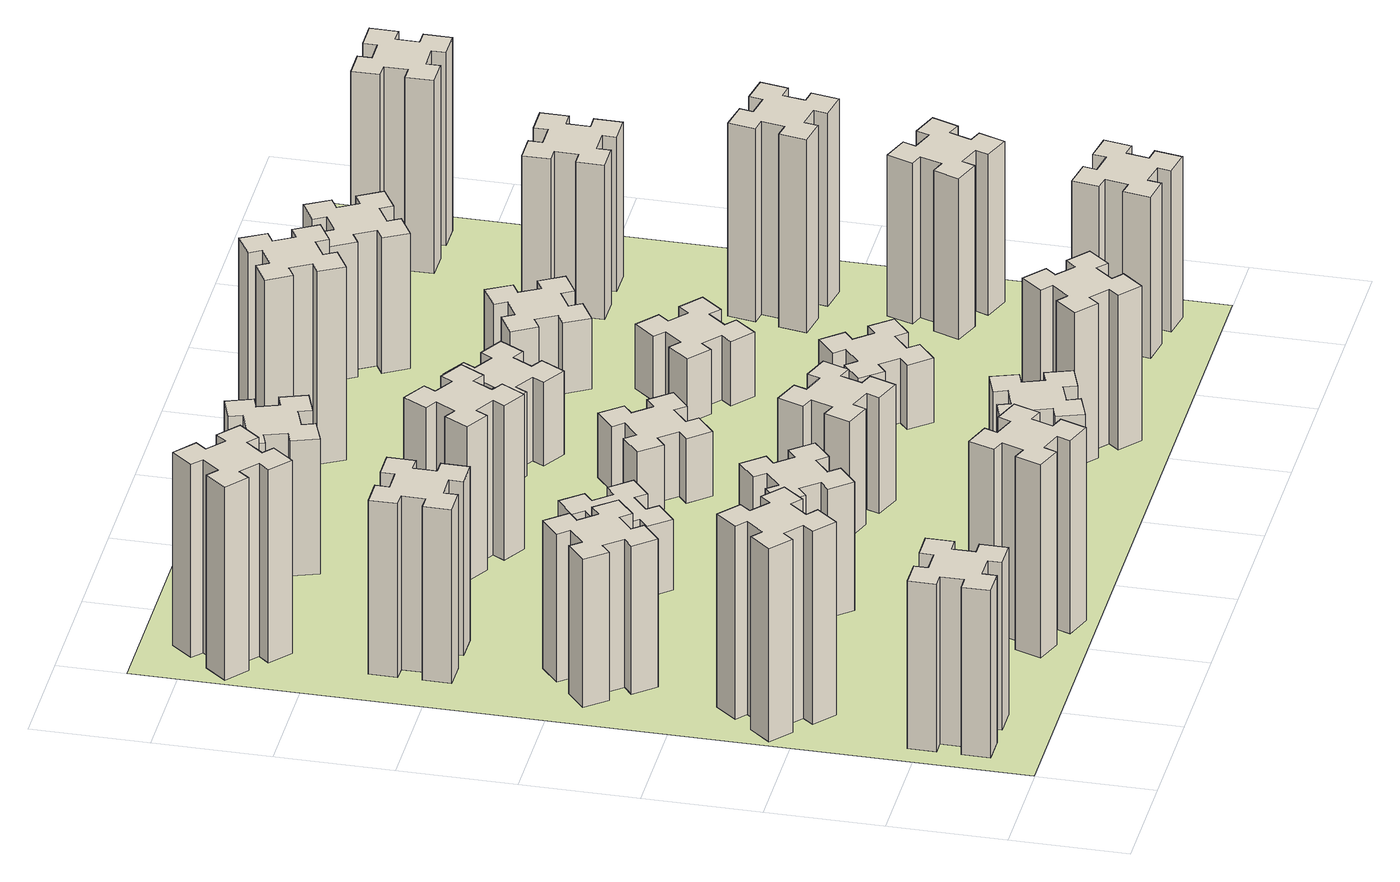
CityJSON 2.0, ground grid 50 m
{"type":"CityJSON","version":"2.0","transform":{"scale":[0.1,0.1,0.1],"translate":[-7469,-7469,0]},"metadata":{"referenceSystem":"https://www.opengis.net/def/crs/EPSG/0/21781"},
"CityObjects":{
"building1":{"type":"Building","attributes":{"class":"1000","function":"1000","usage":"1000","yearOfConstruction":2016,"roofType":"1000","measuredHeight":78,"storeysAboveGround":30,"storeysBelowGround":0},"geometry":[{"type":"Solid","lod":"1","boundaries":[[[[0,1,2,3,4,5,6,7,8,9,10,11,12,13,14,15,16,17,18,19]],[[17,16,20,21]],[[16,15,22,20]],[[15,14,23,22]],[[14,13,24,23]],[[13,12,25,24]],[[12,11,26,25]],[[11,10,27,26]],[[10,9,28,27]],[[9,8,29,28]],[[8,7,30,29]],[[7,6,31,30]],[[6,5,32,31]],[[5,4,33,32]],[[4,3,34,33]],[[3,2,35,34]],[[2,1,36,35]],[[1,0,37,36]],[[0,19,38,37]],[[19,18,39,38]],[[18,17,21,39]],[[24,25,26,27,28,29,30,31,32,33,34,35,36,37,38,39,21,20,22,23]]]]}]},
"building2":{"type":"Building","attributes":{"class":"1000","function":"1000","usage":"1000","yearOfConstruction":2016,"roofType":"1000","measuredHeight":90,"storeysAboveGround":30,"storeysBelowGround":0},"geometry":[{"type":"Solid","lod":"1","boundaries":[[[[40,41,42,43,44,45,46,47,48,49,50,51,52,53,54,55,56,57,58,59]],[[57,56,60,61]],[[56,55,62,60]],[[55,54,63,62]],[[54,53,64,63]],[[53,52,65,64]],[[52,51,66,65]],[[51,50,67,66]],[[50,49,68,67]],[[49,48,69,68]],[[48,47,70,69]],[[47,46,71,70]],[[46,45,72,71]],[[45,44,73,72]],[[44,43,74,73]],[[43,42,75,74]],[[42,41,76,75]],[[41,40,77,76]],[[40,59,78,77]],[[59,58,79,78]],[[58,57,61,79]],[[64,65,66,67,68,69,70,71,72,73,74,75,76,77,78,79,61,60,62,63]]]]}]},
"building3":{"type":"Building","attributes":{"class":"1000","function":"1000","usage":"1000","yearOfConstruction":2016,"roofType":"1000","measuredHeight":69,"storeysAboveGround":30,"storeysBelowGround":0},"geometry":[{"type":"Solid","lod":"1","boundaries":[[[[80,81,82,83,84,85,86,87,88,89,90,91,92,93,94,95,96,97,98,99]],[[97,96,100,101]],[[96,95,102,100]],[[95,94,103,102]],[[94,93,104,103]],[[93,92,105,104]],[[92,91,106,105]],[[91,90,107,106]],[[90,89,108,107]],[[89,88,109,108]],[[88,87,110,109]],[[87,86,111,110]],[[86,85,112,111]],[[85,84,113,112]],[[84,83,114,113]],[[83,82,115,114]],[[82,81,116,115]],[[81,80,117,116]],[[80,99,118,117]],[[99,98,119,118]],[[98,97,101,119]],[[104,105,106,107,108,109,110,111,112,113,114,115,116,117,118,119,101,100,102,103]]]]}]},
"building4":{"type":"Building","attributes":{"class":"1000","function":"1000","usage":"1000","yearOfConstruction":2016,"roofType":"1000","measuredHeight":81,"storeysAboveGround":30,"storeysBelowGround":0},"geometry":[{"type":"Solid","lod":"1","boundaries":[[[[120,121,122,123,124,125,126,127,128,129,130,131,132,133,134,135,136,137,138,139]],[[137,136,140,141]],[[136,135,142,140]],[[135,134,143,142]],[[134,133,144,143]],[[133,132,145,144]],[[132,131,146,145]],[[131,130,147,146]],[[130,129,148,147]],[[129,128,149,148]],[[128,127,150,149]],[[127,126,151,150]],[[126,125,152,151]],[[125,124,153,152]],[[124,123,154,153]],[[123,122,155,154]],[[122,121,156,155]],[[121,120,157,156]],[[120,139,158,157]],[[139,138,159,158]],[[138,137,141,159]],[[144,145,146,147,148,149,150,151,152,153,154,155,156,157,158,159,141,140,142,143]]]]}]},
"building5":{"type":"Building","attributes":{"class":"1000","function":"1000","usage":"1000","yearOfConstruction":2016,"roofType":"1000","measuredHeight":90,"storeysAboveGround":30,"storeysBelowGround":0},"geometry":[{"type":"Solid","lod":"1","boundaries":[[[[160,161,162,163,164,165,166,167,168,169,170,171,172,173,174,175,176,177,178,179]],[[177,176,180,181]],[[176,175,182,180]],[[175,174,183,182]],[[174,173,184,183]],[[173,172,185,184]],[[172,171,186,185]],[[171,170,187,186]],[[170,169,188,187]],[[169,168,189,188]],[[168,167,190,189]],[[167,166,191,190]],[[166,165,192,191]],[[165,164,193,192]],[[164,163,194,193]],[[163,162,195,194]],[[162,161,196,195]],[[161,160,197,196]],[[160,179,198,197]],[[179,178,199,198]],[[178,177,181,199]],[[184,185,186,187,188,189,190,191,192,193,194,195,196,197,198,199,181,180,182,183]]]]}]},
"building6":{"type":"Building","attributes":{"class":"1000","function":"1000","usage":"1000","yearOfConstruction":2016,"roofType":"1000","measuredHeight":90,"storeysAboveGround":30,"storeysBelowGround":0},"geometry":[{"type":"Solid","lod":"1","boundaries":[[[[200,201,202,203,204,205,206,207,208,209,210,211,212,213,214,215,216,217,218,219]],[[217,216,220,221]],[[216,215,222,220]],[[215,214,223,222]],[[214,213,224,223]],[[213,212,225,224]],[[212,211,226,225]],[[211,210,227,226]],[[210,209,228,227]],[[209,208,229,228]],[[208,207,230,229]],[[207,206,231,230]],[[206,205,232,231]],[[205,204,233,232]],[[204,203,234,233]],[[203,202,235,234]],[[202,201,236,235]],[[201,200,237,236]],[[200,219,238,237]],[[219,218,239,238]],[[218,217,221,239]],[[224,225,226,227,228,229,230,231,232,233,234,235,236,237,238,239,221,220,222,223]]]]}]},
"building7":{"type":"Building","attributes":{"class":"1000","function":"1000","usage":"1000","yearOfConstruction":2016,"roofType":"1000","measuredHeight":60,"storeysAboveGround":30,"storeysBelowGround":0},"geometry":[{"type":"Solid","lod":"1","boundaries":[[[[240,241,242,243,244,245,246,247,248,249,250,251,252,253,254,255,256,257,258,259]],[[257,256,260,261]],[[256,255,262,260]],[[255,254,263,262]],[[254,253,264,263]],[[253,252,265,264]],[[252,251,266,265]],[[251,250,267,266]],[[250,249,268,267]],[[249,248,269,268]],[[248,247,270,269]],[[247,246,271,270]],[[246,245,272,271]],[[245,244,273,272]],[[244,243,274,273]],[[243,242,275,274]],[[242,241,276,275]],[[241,240,277,276]],[[240,259,278,277]],[[259,258,279,278]],[[258,257,261,279]],[[264,265,266,267,268,269,270,271,272,273,274,275,276,277,278,279,261,260,262,263]]]]}]},
"building8":{"type":"Building","attributes":{"class":"1000","function":"1000","usage":"1000","yearOfConstruction":2016,"roofType":"1000","measuredHeight":33,"storeysAboveGround":30,"storeysBelowGround":0},"geometry":[{"type":"Solid","lod":"1","boundaries":[[[[280,281,282,283,284,285,286,287,288,289,290,291,292,293,294,295,296,297,298,299]],[[297,296,300,301]],[[296,295,302,300]],[[295,294,303,302]],[[294,293,304,303]],[[293,292,305,304]],[[292,291,306,305]],[[291,290,307,306]],[[290,289,308,307]],[[289,288,309,308]],[[288,287,310,309]],[[287,286,311,310]],[[286,285,312,311]],[[285,284,313,312]],[[284,283,314,313]],[[283,282,315,314]],[[282,281,316,315]],[[281,280,317,316]],[[280,299,318,317]],[[299,298,319,318]],[[298,297,301,319]],[[304,305,306,307,308,309,310,311,312,313,314,315,316,317,318,319,301,300,302,303]]]]}]},
"building9":{"type":"Building","attributes":{"class":"1000","function":"1000","usage":"1000","yearOfConstruction":2016,"roofType":"1000","measuredHeight":69,"storeysAboveGround":30,"storeysBelowGround":0},"geometry":[{"type":"Solid","lod":"1","boundaries":[[[[320,321,322,323,324,325,326,327,328,329,330,331,332,333,334,335,336,337,338,339]],[[337,336,340,341]],[[336,335,342,340]],[[335,334,343,342]],[[334,333,344,343]],[[333,332,345,344]],[[332,331,346,345]],[[331,330,347,346]],[[330,329,348,347]],[[329,328,349,348]],[[328,327,350,349]],[[327,326,351,350]],[[326,325,352,351]],[[325,324,353,352]],[[324,323,354,353]],[[323,322,355,354]],[[322,321,356,355]],[[321,320,357,356]],[[320,339,358,357]],[[339,338,359,358]],[[338,337,341,359]],[[344,345,346,347,348,349,350,351,352,353,354,355,356,357,358,359,341,340,342,343]]]]}]},
"building10":{"type":"Building","attributes":{"class":"1000","function":"1000","usage":"1000","yearOfConstruction":2016,"roofType":"1000","measuredHeight":72,"storeysAboveGround":30,"storeysBelowGround":0},"geometry":[{"type":"Solid","lod":"1","boundaries":[[[[360,361,362,363,364,365,366,367,368,369,370,371,372,373,374,375,376,377,378,379]],[[377,376,380,381]],[[376,375,382,380]],[[375,374,383,382]],[[374,373,384,383]],[[373,372,385,384]],[[372,371,386,385]],[[371,370,387,386]],[[370,369,388,387]],[[369,368,389,388]],[[368,367,390,389]],[[367,366,391,390]],[[366,365,392,391]],[[365,364,393,392]],[[364,363,394,393]],[[363,362,395,394]],[[362,361,396,395]],[[361,360,397,396]],[[360,379,398,397]],[[379,378,399,398]],[[378,377,381,399]],[[384,385,386,387,388,389,390,391,392,393,394,395,396,397,398,399,381,380,382,383]]]]}]},
"building11":{"type":"Building","attributes":{"class":"1000","function":"1000","usage":"1000","yearOfConstruction":2016,"roofType":"1000","measuredHeight":63,"storeysAboveGround":30,"storeysBelowGround":0},"geometry":[{"type":"Solid","lod":"1","boundaries":[[[[400,401,402,403,404,405,406,407,408,409,410,411,412,413,414,415,416,417,418,419]],[[417,416,420,421]],[[416,415,422,420]],[[415,414,423,422]],[[414,413,424,423]],[[413,412,425,424]],[[412,411,426,425]],[[411,410,427,426]],[[410,409,428,427]],[[409,408,429,428]],[[408,407,430,429]],[[407,406,431,430]],[[406,405,432,431]],[[405,404,433,432]],[[404,403,434,433]],[[403,402,435,434]],[[402,401,436,435]],[[401,400,437,436]],[[400,419,438,437]],[[419,418,439,438]],[[418,417,421,439]],[[424,425,426,427,428,429,430,431,432,433,434,435,436,437,438,439,421,420,422,423]]]]}]},
"building12":{"type":"Building","attributes":{"class":"1000","function":"1000","usage":"1000","yearOfConstruction":2016,"roofType":"1000","measuredHeight":54,"storeysAboveGround":30,"storeysBelowGround":0},"geometry":[{"type":"Solid","lod":"1","boundaries":[[[[440,441,442,443,444,445,446,447,448,449,450,451,452,453,454,455,456,457,458,459]],[[457,456,460,461]],[[456,455,462,460]],[[455,454,463,462]],[[454,453,464,463]],[[453,452,465,464]],[[452,451,466,465]],[[451,450,467,466]],[[450,449,468,467]],[[449,448,469,468]],[[448,447,470,469]],[[447,446,471,470]],[[446,445,472,471]],[[445,444,473,472]],[[444,443,474,473]],[[443,442,475,474]],[[442,441,476,475]],[[441,440,477,476]],[[440,459,478,477]],[[459,458,479,478]],[[458,457,461,479]],[[464,465,466,467,468,469,470,471,472,473,474,475,476,477,478,479,461,460,462,463]]]]}]},
"building13":{"type":"Building","attributes":{"class":"1000","function":"1000","usage":"1000","yearOfConstruction":2016,"roofType":"1000","measuredHeight":30,"storeysAboveGround":30,"storeysBelowGround":0},"geometry":[{"type":"Solid","lod":"1","boundaries":[[[[480,481,482,483,484,485,486,487,488,489,490,491,492,493,494,495,496,497,498,499]],[[497,496,500,501]],[[496,495,502,500]],[[495,494,503,502]],[[494,493,504,503]],[[493,492,505,504]],[[492,491,506,505]],[[491,490,507,506]],[[490,489,508,507]],[[489,488,509,508]],[[488,487,510,509]],[[487,486,511,510]],[[486,485,512,511]],[[485,484,513,512]],[[484,483,514,513]],[[483,482,515,514]],[[482,481,516,515]],[[481,480,517,516]],[[480,499,518,517]],[[499,498,519,518]],[[498,497,501,519]],[[504,505,506,507,508,509,510,511,512,513,514,515,516,517,518,519,501,500,502,503]]]]}]},
"building14":{"type":"Building","attributes":{"class":"1000","function":"1000","usage":"1000","yearOfConstruction":2016,"roofType":"1000","measuredHeight":72,"storeysAboveGround":30,"storeysBelowGround":0},"geometry":[{"type":"Solid","lod":"1","boundaries":[[[[520,521,522,523,524,525,526,527,528,529,530,531,532,533,534,535,536,537,538,539]],[[537,536,540,541]],[[536,535,542,540]],[[535,534,543,542]],[[534,533,544,543]],[[533,532,545,544]],[[532,531,546,545]],[[531,530,547,546]],[[530,529,548,547]],[[529,528,549,548]],[[528,527,550,549]],[[527,526,551,550]],[[526,525,552,551]],[[525,524,553,552]],[[524,523,554,553]],[[523,522,555,554]],[[522,521,556,555]],[[521,520,557,556]],[[520,539,558,557]],[[539,538,559,558]],[[538,537,541,559]],[[544,545,546,547,548,549,550,551,552,553,554,555,556,557,558,559,541,540,542,543]]]]}]},
"building15":{"type":"Building","attributes":{"class":"1000","function":"1000","usage":"1000","yearOfConstruction":2016,"roofType":"1000","measuredHeight":39,"storeysAboveGround":30,"storeysBelowGround":0},"geometry":[{"type":"Solid","lod":"1","boundaries":[[[[560,561,562,563,564,565,566,567,568,569,570,571,572,573,574,575,576,577,578,579]],[[577,576,580,581]],[[576,575,582,580]],[[575,574,583,582]],[[574,573,584,583]],[[573,572,585,584]],[[572,571,586,585]],[[571,570,587,586]],[[570,569,588,587]],[[569,568,589,588]],[[568,567,590,589]],[[567,566,591,590]],[[566,565,592,591]],[[565,564,593,592]],[[564,563,594,593]],[[563,562,595,594]],[[562,561,596,595]],[[561,560,597,596]],[[560,579,598,597]],[[579,578,599,598]],[[578,577,581,599]],[[584,585,586,587,588,589,590,591,592,593,594,595,596,597,598,599,581,580,582,583]]]]}]},
"building16":{"type":"Building","attributes":{"class":"1000","function":"1000","usage":"1000","yearOfConstruction":2016,"roofType":"1000","measuredHeight":90,"storeysAboveGround":30,"storeysBelowGround":0},"geometry":[{"type":"Solid","lod":"1","boundaries":[[[[600,601,602,603,604,605,606,607,608,609,610,611,612,613,614,615,616,617,618,619]],[[617,616,620,621]],[[616,615,622,620]],[[615,614,623,622]],[[614,613,624,623]],[[613,612,625,624]],[[612,611,626,625]],[[611,610,627,626]],[[610,609,628,627]],[[609,608,629,628]],[[608,607,630,629]],[[607,606,631,630]],[[606,605,632,631]],[[605,604,633,632]],[[604,603,634,633]],[[603,602,635,634]],[[602,601,636,635]],[[601,600,637,636]],[[600,619,638,637]],[[619,618,639,638]],[[618,617,621,639]],[[624,625,626,627,628,629,630,631,632,633,634,635,636,637,638,639,621,620,622,623]]]]}]},
"building17":{"type":"Building","attributes":{"class":"1000","function":"1000","usage":"1000","yearOfConstruction":2016,"roofType":"1000","measuredHeight":30,"storeysAboveGround":30,"storeysBelowGround":0},"geometry":[{"type":"Solid","lod":"1","boundaries":[[[[640,641,642,643,644,645,646,647,648,649,650,651,652,653,654,655,656,657,658,659]],[[657,656,660,661]],[[656,655,662,660]],[[655,654,663,662]],[[654,653,664,663]],[[653,652,665,664]],[[652,651,666,665]],[[651,650,667,666]],[[650,649,668,667]],[[649,648,669,668]],[[648,647,670,669]],[[647,646,671,670]],[[646,645,672,671]],[[645,644,673,672]],[[644,643,674,673]],[[643,642,675,674]],[[642,641,676,675]],[[641,640,677,676]],[[640,659,678,677]],[[659,658,679,678]],[[658,657,661,679]],[[664,665,666,667,668,669,670,671,672,673,674,675,676,677,678,679,661,660,662,663]]]]}]},
"building18":{"type":"Building","attributes":{"class":"1000","function":"1000","usage":"1000","yearOfConstruction":2016,"roofType":"1000","measuredHeight":30,"storeysAboveGround":30,"storeysBelowGround":0},"geometry":[{"type":"Solid","lod":"1","boundaries":[[[[680,681,682,683,684,685,686,687,688,689,690,691,692,693,694,695,696,697,698,699]],[[697,696,700,701]],[[696,695,702,700]],[[695,694,703,702]],[[694,693,704,703]],[[693,692,705,704]],[[692,691,706,705]],[[691,690,707,706]],[[690,689,708,707]],[[689,688,709,708]],[[688,687,710,709]],[[687,686,711,710]],[[686,685,712,711]],[[685,684,713,712]],[[684,683,714,713]],[[683,682,715,714]],[[682,681,716,715]],[[681,680,717,716]],[[680,699,718,717]],[[699,698,719,718]],[[698,697,701,719]],[[704,705,706,707,708,709,710,711,712,713,714,715,716,717,718,719,701,700,702,703]]]]}]},
"building19":{"type":"Building","attributes":{"class":"1000","function":"1000","usage":"1000","yearOfConstruction":2016,"roofType":"1000","measuredHeight":33,"storeysAboveGround":30,"storeysBelowGround":0},"geometry":[{"type":"Solid","lod":"1","boundaries":[[[[720,721,722,723,724,725,726,727,728,729,730,731,732,733,734,735,736,737,738,739]],[[737,736,740,741]],[[736,735,742,740]],[[735,734,743,742]],[[734,733,744,743]],[[733,732,745,744]],[[732,731,746,745]],[[731,730,747,746]],[[730,729,748,747]],[[729,728,749,748]],[[728,727,750,749]],[[727,726,751,750]],[[726,725,752,751]],[[725,724,753,752]],[[724,723,754,753]],[[723,722,755,754]],[[722,721,756,755]],[[721,720,757,756]],[[720,739,758,757]],[[739,738,759,758]],[[738,737,741,759]],[[744,745,746,747,748,749,750,751,752,753,754,755,756,757,758,759,741,740,742,743]]]]}]},
"building20":{"type":"Building","attributes":{"class":"1000","function":"1000","usage":"1000","yearOfConstruction":2016,"roofType":"1000","measuredHeight":75,"storeysAboveGround":30,"storeysBelowGround":0},"geometry":[{"type":"Solid","lod":"1","boundaries":[[[[760,761,762,763,764,765,766,767,768,769,770,771,772,773,774,775,776,777,778,779]],[[777,776,780,781]],[[776,775,782,780]],[[775,774,783,782]],[[774,773,784,783]],[[773,772,785,784]],[[772,771,786,785]],[[771,770,787,786]],[[770,769,788,787]],[[769,768,789,788]],[[768,767,790,789]],[[767,766,791,790]],[[766,765,792,791]],[[765,764,793,792]],[[764,763,794,793]],[[763,762,795,794]],[[762,761,796,795]],[[761,760,797,796]],[[760,779,798,797]],[[779,778,799,798]],[[778,777,781,799]],[[784,785,786,787,788,789,790,791,792,793,794,795,796,797,798,799,781,780,782,783]]]]}]},
"building21":{"type":"Building","attributes":{"class":"1000","function":"1000","usage":"1000","yearOfConstruction":2016,"roofType":"1000","measuredHeight":63,"storeysAboveGround":30,"storeysBelowGround":0},"geometry":[{"type":"Solid","lod":"1","boundaries":[[[[800,801,802,803,804,805,806,807,808,809,810,811,812,813,814,815,816,817,818,819]],[[817,816,820,821]],[[816,815,822,820]],[[815,814,823,822]],[[814,813,824,823]],[[813,812,825,824]],[[812,811,826,825]],[[811,810,827,826]],[[810,809,828,827]],[[809,808,829,828]],[[808,807,830,829]],[[807,806,831,830]],[[806,805,832,831]],[[805,804,833,832]],[[804,803,834,833]],[[803,802,835,834]],[[802,801,836,835]],[[801,800,837,836]],[[800,819,838,837]],[[819,818,839,838]],[[818,817,821,839]],[[824,825,826,827,828,829,830,831,832,833,834,835,836,837,838,839,821,820,822,823]]]]}]},
"building22":{"type":"Building","attributes":{"class":"1000","function":"1000","usage":"1000","yearOfConstruction":2016,"roofType":"1000","measuredHeight":75,"storeysAboveGround":30,"storeysBelowGround":0},"geometry":[{"type":"Solid","lod":"1","boundaries":[[[[840,841,842,843,844,845,846,847,848,849,850,851,852,853,854,855,856,857,858,859]],[[857,856,860,861]],[[856,855,862,860]],[[855,854,863,862]],[[854,853,864,863]],[[853,852,865,864]],[[852,851,866,865]],[[851,850,867,866]],[[850,849,868,867]],[[849,848,869,868]],[[848,847,870,869]],[[847,846,871,870]],[[846,845,872,871]],[[845,844,873,872]],[[844,843,874,873]],[[843,842,875,874]],[[842,841,876,875]],[[841,840,877,876]],[[840,859,878,877]],[[859,858,879,878]],[[858,857,861,879]],[[864,865,866,867,868,869,870,871,872,873,874,875,876,877,878,879,861,860,862,863]]]]}]},
"building23":{"type":"Building","attributes":{"class":"1000","function":"1000","usage":"1000","yearOfConstruction":2016,"roofType":"1000","measuredHeight":90,"storeysAboveGround":30,"storeysBelowGround":0},"geometry":[{"type":"Solid","lod":"1","boundaries":[[[[880,881,882,883,884,885,886,887,888,889,890,891,892,893,894,895,896,897,898,899]],[[897,896,900,901]],[[896,895,902,900]],[[895,894,903,902]],[[894,893,904,903]],[[893,892,905,904]],[[892,891,906,905]],[[891,890,907,906]],[[890,889,908,907]],[[889,888,909,908]],[[888,887,910,909]],[[887,886,911,910]],[[886,885,912,911]],[[885,884,913,912]],[[884,883,914,913]],[[883,882,915,914]],[[882,881,916,915]],[[881,880,917,916]],[[880,899,918,917]],[[899,898,919,918]],[[898,897,901,919]],[[904,905,906,907,908,909,910,911,912,913,914,915,916,917,918,919,901,900,902,903]]]]}]},
"building24":{"type":"Building","attributes":{"class":"1000","function":"1000","usage":"1000","yearOfConstruction":2016,"roofType":"1000","measuredHeight":72,"storeysAboveGround":30,"storeysBelowGround":0},"geometry":[{"type":"Solid","lod":"1","boundaries":[[[[920,921,922,923,924,925,926,927,928,929,930,931,932,933,934,935,936,937,938,939]],[[937,936,940,941]],[[936,935,942,940]],[[935,934,943,942]],[[934,933,944,943]],[[933,932,945,944]],[[932,931,946,945]],[[931,930,947,946]],[[930,929,948,947]],[[929,928,949,948]],[[928,927,950,949]],[[927,926,951,950]],[[926,925,952,951]],[[925,924,953,952]],[[924,923,954,953]],[[923,922,955,954]],[[922,921,956,955]],[[921,920,957,956]],[[920,939,958,957]],[[939,938,959,958]],[[938,937,941,959]],[[944,945,946,947,948,949,950,951,952,953,954,955,956,957,958,959,941,940,942,943]]]]}]},
"building25":{"type":"Building","attributes":{"class":"1000","function":"1000","usage":"1000","yearOfConstruction":2016,"roofType":"1000","measuredHeight":90,"storeysAboveGround":30,"storeysBelowGround":0},"geometry":[{"type":"Solid","lod":"1","boundaries":[[[[960,961,962,963,964,965,966,967,968,969,970,971,972,973,974,975,976,977,978,979]],[[977,976,980,981]],[[976,975,982,980]],[[975,974,983,982]],[[974,973,984,983]],[[973,972,985,984]],[[972,971,986,985]],[[971,970,987,986]],[[970,969,988,987]],[[969,968,989,988]],[[968,967,990,989]],[[967,966,991,990]],[[966,965,992,991]],[[965,964,993,992]],[[964,963,994,993]],[[963,962,995,994]],[[962,961,996,995]],[[961,960,997,996]],[[960,979,998,997]],[[979,978,999,998]],[[978,977,981,999]],[[984,985,986,987,988,989,990,991,992,993,994,995,996,997,998,999,981,980,982,983]]]]}]},
"landuse1":{"type":"LandUse","attributes":{"name":"plot1","function":"1010"},"geometry":[{"type":"MultiSurface","lod":"1","boundaries":[[[1000,1001,1002,1003]]]}]}
},
"vertices":[
[165,425,0],[165,325,0],[105,325,0],[105,205,0],[225,205,0],[225,265,0],[325,265,0],[325,205,0],[445,205,0],[445,325,0],[385,325,0],[385,425,0],[445,425,0],[445,545,0],[325,545,0],[325,485,0],[225,485,0],[225,545,0],[105,545,0],[105,425,0],[225,485,780],[225,545,780],[325,485,780],[325,545,780],[445,545,780],[445,425,780],[385,425,780],[385,325,780],[445,325,780],[445,205,780],[325,205,780],[325,265,780],[225,265,780],[225,205,780],[105,205,780],[105,325,780],[165,325,780],[165,425,780],[105,425,780],[105,545,780],
[384,1167,0],[308,1232,0],[346,1278,0],[254,1355,0],[177,1263,0],[223,1224,0],[159,1148,0],[113,1186,0],[36,1094,0],[128,1017,0],[166,1063,0],[243,999,0],[204,953,0],[296,876,0],[373,968,0],[327,1006,0],[392,1083,0],[438,1044,0],[515,1136,0],[423,1213,0],[392,1083,900],[438,1044,900],[327,1006,900],[373,968,900],[296,876,900],[204,953,900],[243,999,900],[166,1063,900],[128,1017,900],[36,1094,900],[113,1186,900],[159,1148,900],[223,1224,900],[177,1263,900],[254,1355,900],[346,1278,900],[308,1232,900],[384,1167,900],[423,1213,900],[515,1136,900],
[492,1888,0],[427,1964,0],[473,2003,0],[396,2095,0],[304,2018,0],[343,1972,0],[266,1907,0],[228,1953,0],[136,1876,0],[213,1784,0],[259,1823,0],[323,1746,0],[277,1708,0],[354,1616,0],[446,1693,0],[408,1739,0],[484,1803,0],[523,1757,0],[615,1834,0],[538,1926,0],[484,1803,690],[523,1757,690],[408,1739,690],[446,1693,690],[354,1616,690],[277,1708,690],[323,1746,690],[259,1823,690],[213,1784,690],[136,1876,690],[228,1953,690],[266,1907,690],[343,1972,690],[304,2018,690],[396,2095,690],[473,2003,690],[427,1964,690],[492,1888,690],[538,1926,690],[615,1834,690],
[485,2545,0],[485,2645,0],[545,2645,0],[545,2765,0],[425,2765,0],[425,2705,0],[325,2705,0],[325,2765,0],[205,2765,0],[205,2645,0],[265,2645,0],[265,2545,0],[205,2545,0],[205,2425,0],[325,2425,0],[325,2485,0],[425,2485,0],[425,2425,0],[545,2425,0],[545,2545,0],[425,2485,810],[425,2425,810],[325,2485,810],[325,2425,810],[205,2425,810],[205,2545,810],[265,2545,810],[265,2645,810],[205,2645,810],[205,2765,810],[325,2765,810],[325,2705,810],[425,2705,810],[425,2765,810],[545,2765,810],[545,2645,810],[485,2645,810],[485,2545,810],[545,2545,810],[545,2425,810],
[1029,360,0],[995,266,0],[939,287,0],[897,174,0],[1010,133,0],[1031,189,0],[1125,155,0],[1104,99,0],[1217,57,0],[1258,170,0],[1202,191,0],[1236,285,0],[1292,264,0],[1333,377,0],[1220,418,0],[1200,362,0],[1106,396,0],[1127,452,0],[1014,493,0],[973,380,0],[1106,396,900],[1127,452,900],[1200,362,900],[1220,418,900],[1333,377,900],[1292,264,900],[1236,285,900],[1202,191,900],[1258,170,900],[1217,57,900],[1104,99,900],[1125,155,900],[1031,189,900],[1010,133,900],[897,174,900],[939,287,900],[995,266,900],[1029,360,900],[973,380,900],[1014,493,900],
[384,3387,0],[308,3452,0],[346,3498,0],[254,3575,0],[177,3483,0],[223,3444,0],[159,3368,0],[113,3406,0],[36,3314,0],[128,3237,0],[166,3283,0],[243,3219,0],[204,3173,0],[296,3096,0],[373,3188,0],[327,3226,0],[392,3303,0],[438,3264,0],[515,3356,0],[423,3433,0],[392,3303,900],[438,3264,900],[327,3226,900],[373,3188,900],[296,3096,900],[204,3173,900],[243,3219,900],[166,3283,900],[128,3237,900],[36,3314,900],[113,3406,900],[159,3368,900],[223,3444,900],[177,3483,900],[254,3575,900],[346,3498,900],[308,3452,900],[384,3387,900],[423,3433,900],[515,3356,900],
[1083,1332,0],[1006,1267,0],[968,1313,0],[876,1236,0],[953,1144,0],[999,1183,0],[1063,1106,0],[1017,1068,0],[1094,976,0],[1186,1053,0],[1148,1099,0],[1224,1163,0],[1263,1117,0],[1355,1194,0],[1278,1286,0],[1232,1248,0],[1167,1324,0],[1213,1363,0],[1136,1455,0],[1044,1378,0],[1167,1324,600],[1213,1363,600],[1232,1248,600],[1278,1286,600],[1355,1194,600],[1263,1117,600],[1224,1163,600],[1148,1099,600],[1186,1053,600],[1094,976,600],[1017,1068,600],[1063,1106,600],[999,1183,600],[953,1144,600],[876,1236,600],[968,1313,600],[1006,1267,600],[1083,1332,600],[1044,1378,600],[1136,1455,600],
[1083,2072,0],[1006,2007,0],[968,2053,0],[876,1976,0],[953,1884,0],[999,1923,0],[1063,1846,0],[1017,1808,0],[1094,1716,0],[1186,1793,0],[1148,1839,0],[1224,1903,0],[1263,1857,0],[1355,1934,0],[1278,2026,0],[1232,1988,0],[1167,2064,0],[1213,2103,0],[1136,2195,0],[1044,2118,0],[1167,2064,330],[1213,2103,330],[1232,1988,330],[1278,2026,330],[1355,1934,330],[1263,1857,330],[1224,1903,330],[1148,1839,330],[1186,1793,330],[1094,1716,330],[1017,1808,330],[1063,1846,330],[999,1923,330],[953,1884,330],[876,1976,330],[968,2053,330],[1006,2007,330],[1083,2072,330],[1044,2118,330],[1136,2195,330],
[1765,496,0],[1671,462,0],[1650,518,0],[1537,477,0],[1579,364,0],[1635,385,0],[1669,291,0],[1613,270,0],[1654,157,0],[1767,199,0],[1746,255,0],[1840,289,0],[1860,233,0],[1973,274,0],[1932,387,0],[1876,366,0],[1842,460,0],[1898,480,0],[1857,593,0],[1744,552,0],[1842,460,690],[1898,480,690],[1876,366,690],[1932,387,690],[1973,274,690],[1860,233,690],[1840,289,690],[1746,255,690],[1767,199,690],[1654,157,690],[1613,270,690],[1669,291,690],[1635,385,690],[1579,364,690],[1537,477,690],[1650,518,690],[1671,462,690],[1765,496,690],[1744,552,690],[1857,593,690],
[1314,2666,0],[1227,2716,0],[1257,2768,0],[1153,2828,0],[1093,2724,0],[1145,2694,0],[1095,2607,0],[1043,2637,0],[983,2533,0],[1087,2473,0],[1117,2525,0],[1204,2475,0],[1174,2423,0],[1278,2363,0],[1338,2467,0],[1286,2497,0],[1336,2584,0],[1388,2554,0],[1448,2658,0],[1344,2718,0],[1336,2584,720],[1388,2554,720],[1286,2497,720],[1338,2467,720],[1278,2363,720],[1174,2423,720],[1204,2475,720],[1117,2525,720],[1087,2473,720],[983,2533,720],[1043,2637,720],[1095,2607,720],[1145,2694,720],[1093,2724,720],[1153,2828,720],[1257,2768,720],[1227,2716,720],[1314,2666,720],[1344,2718,720],[1448,2658,720],
[1025,3456,0],[931,3422,0],[910,3478,0],[797,3437,0],[839,3324,0],[895,3345,0],[929,3251,0],[873,3230,0],[914,3117,0],[1027,3159,0],[1006,3215,0],[1100,3249,0],[1120,3193,0],[1233,3234,0],[1192,3347,0],[1136,3326,0],[1102,3420,0],[1158,3440,0],[1117,3553,0],[1004,3512,0],[1102,3420,630],[1158,3440,630],[1136,3326,630],[1192,3347,630],[1233,3234,630],[1120,3193,630],[1100,3249,630],[1006,3215,630],[1027,3159,630],[914,3117,630],[873,3230,630],[929,3251,630],[895,3345,630],[839,3324,630],[797,3437,630],[910,3478,630],[931,3422,630],[1025,3456,630],[1004,3512,630],[1117,3553,630],
[1769,1300,0],[1735,1206,0],[1679,1227,0],[1637,1114,0],[1750,1073,0],[1771,1129,0],[1865,1095,0],[1844,1039,0],[1957,997,0],[1998,1110,0],[1942,1131,0],[1976,1225,0],[2032,1204,0],[2073,1317,0],[1960,1358,0],[1940,1302,0],[1846,1336,0],[1867,1392,0],[1754,1433,0],[1713,1320,0],[1846,1336,540],[1867,1392,540],[1940,1302,540],[1960,1358,540],[2073,1317,540],[2032,1204,540],[1976,1225,540],[1942,1131,540],[1998,1110,540],[1957,997,540],[1844,1039,540],[1865,1095,540],[1771,1129,540],[1750,1073,540],[1637,1114,540],[1679,1227,540],[1735,1206,540],[1769,1300,540],[1713,1320,540],[1754,1433,540],
[1972,1988,0],[1907,2064,0],[1953,2103,0],[1876,2195,0],[1784,2118,0],[1823,2072,0],[1746,2007,0],[1708,2053,0],[1616,1976,0],[1693,1884,0],[1739,1923,0],[1803,1846,0],[1757,1808,0],[1834,1716,0],[1926,1793,0],[1888,1839,0],[1964,1903,0],[2003,1857,0],[2095,1934,0],[2018,2026,0],[1964,1903,300],[2003,1857,300],[1888,1839,300],[1926,1793,300],[1834,1716,300],[1757,1808,300],[1803,1846,300],[1739,1923,300],[1693,1884,300],[1616,1976,300],[1708,2053,300],[1746,2007,300],[1823,2072,300],[1784,2118,300],[1876,2195,300],[1953,2103,300],[1907,2064,300],[1972,1988,300],[2018,2026,300],[2095,1934,300],
[2486,323,0],[2563,259,0],[2524,213,0],[2616,136,0],[2693,228,0],[2647,266,0],[2712,343,0],[2758,304,0],[2835,396,0],[2743,473,0],[2704,427,0],[2628,492,0],[2666,538,0],[2574,615,0],[2497,523,0],[2543,484,0],[2479,408,0],[2433,446,0],[2356,354,0],[2448,277,0],[2479,408,720],[2433,446,720],[2543,484,720],[2497,523,720],[2574,615,720],[2666,538,720],[2628,492,720],[2704,427,720],[2743,473,720],[2835,396,720],[2758,304,720],[2712,343,720],[2647,266,720],[2693,228,720],[2616,136,720],[2524,213,720],[2563,259,720],[2486,323,720],[2448,277,720],[2356,354,720],
[2026,2497,0],[2076,2584,0],[2128,2554,0],[2188,2658,0],[2084,2718,0],[2054,2666,0],[1967,2716,0],[1997,2768,0],[1893,2828,0],[1833,2724,0],[1885,2694,0],[1835,2607,0],[1783,2637,0],[1723,2533,0],[1827,2473,0],[1857,2525,0],[1944,2475,0],[1914,2423,0],[2018,2363,0],[2078,2467,0],[1944,2475,390],[1914,2423,390],[1857,2525,390],[1827,2473,390],[1723,2533,390],[1783,2637,390],[1835,2607,390],[1885,2694,390],[1833,2724,390],[1893,2828,390],[1997,2768,390],[1967,2716,390],[2054,2666,390],[2084,2718,390],[2188,2658,390],[2128,2554,390],[2076,2584,390],[2026,2497,390],[2078,2467,390],[2018,2363,390],
[1844,3556,0],[1757,3506,0],[1727,3558,0],[1623,3498,0],[1683,3394,0],[1735,3424,0],[1785,3337,0],[1733,3307,0],[1793,3203,0],[1897,3263,0],[1867,3315,0],[1954,3365,0],[1984,3313,0],[2088,3373,0],[2028,3477,0],[1976,3447,0],[1926,3534,0],[1978,3564,0],[1918,3668,0],[1814,3608,0],[1926,3534,900],[1978,3564,900],[1976,3447,900],[2028,3477,900],[2088,3373,900],[1984,3313,900],[1954,3365,900],[1867,3315,900],[1897,3263,900],[1793,3203,900],[1733,3307,900],[1785,3337,900],[1735,3424,900],[1683,3394,900],[1623,3498,900],[1727,3558,900],[1757,3506,900],[1844,3556,900],[1814,3608,900],[1918,3668,900],
[2628,1099,0],[2704,1163,0],[2743,1117,0],[2835,1194,0],[2758,1286,0],[2712,1248,0],[2647,1324,0],[2693,1363,0],[2616,1455,0],[2524,1378,0],[2563,1332,0],[2486,1267,0],[2448,1313,0],[2356,1236,0],[2433,1144,0],[2479,1183,0],[2543,1106,0],[2497,1068,0],[2574,976,0],[2666,1053,0],[2543,1106,300],[2497,1068,300],[2479,1183,300],[2433,1144,300],[2356,1236,300],[2448,1313,300],[2486,1267,300],[2563,1332,300],[2524,1378,300],[2616,1455,300],[2693,1363,300],[2647,1324,300],[2712,1248,300],[2758,1286,300],[2835,1194,300],[2743,1117,300],[2704,1163,300],[2628,1099,300],[2666,1053,300],[2574,976,300],
[2704,2007,0],[2628,2072,0],[2666,2118,0],[2574,2195,0],[2497,2103,0],[2543,2064,0],[2479,1988,0],[2433,2026,0],[2356,1934,0],[2448,1857,0],[2486,1903,0],[2563,1839,0],[2524,1793,0],[2616,1716,0],[2693,1808,0],[2647,1846,0],[2712,1923,0],[2758,1884,0],[2835,1976,0],[2743,2053,0],[2712,1923,300],[2758,1884,300],[2647,1846,300],[2693,1808,300],[2616,1716,300],[2524,1793,300],[2563,1839,300],[2486,1903,300],[2448,1857,300],[2356,1934,300],[2433,2026,300],[2479,1988,300],[2543,2064,300],[2497,2103,300],[2574,2195,300],[2666,2118,300],[2628,2072,300],[2704,2007,300],[2743,2053,300],[2835,1976,300],
[2475,2584,0],[2525,2497,0],[2473,2467,0],[2533,2363,0],[2637,2423,0],[2607,2475,0],[2694,2525,0],[2724,2473,0],[2828,2533,0],[2768,2637,0],[2716,2607,0],[2666,2694,0],[2718,2724,0],[2658,2828,0],[2554,2768,0],[2584,2716,0],[2497,2666,0],[2467,2718,0],[2363,2658,0],[2423,2554,0],[2497,2666,330],[2467,2718,330],[2584,2716,330],[2554,2768,330],[2658,2828,330],[2718,2724,330],[2666,2694,330],[2716,2607,330],[2768,2637,330],[2828,2533,330],[2724,2473,330],[2694,2525,330],[2607,2475,330],[2637,2423,330],[2533,2363,330],[2473,2467,330],[2525,2497,330],[2475,2584,330],[2423,2554,330],[2363,2658,330],
[3504,475,0],[3405,492,0],[3416,551,0],[3297,572,0],[3277,454,0],[3336,444,0],[3318,345,0],[3259,356,0],[3238,237,0],[3357,217,0],[3367,276,0],[3465,258,0],[3455,199,0],[3573,178,0],[3594,297,0],[3535,307,0],[3552,405,0],[3611,395,0],[3632,513,0],[3514,534,0],[3552,405,750],[3611,395,750],[3535,307,750],[3594,297,750],[3573,178,750],[3455,199,750],[3465,258,750],[3367,276,750],[3357,217,750],[3238,237,750],[3259,356,750],[3318,345,750],[3336,444,750],[3277,454,750],[3297,572,750],[3416,551,750],[3405,492,750],[3504,475,750],[3514,534,750],[3632,513,750],
[2716,3347,0],[2666,3434,0],[2718,3464,0],[2658,3568,0],[2554,3508,0],[2584,3456,0],[2497,3406,0],[2467,3458,0],[2363,3398,0],[2423,3294,0],[2475,3324,0],[2525,3237,0],[2473,3207,0],[2533,3103,0],[2637,3163,0],[2607,3215,0],[2694,3265,0],[2724,3213,0],[2828,3273,0],[2768,3377,0],[2694,3265,630],[2724,3213,630],[2607,3215,630],[2637,3163,630],[2533,3103,630],[2473,3207,630],[2525,3237,630],[2475,3324,630],[2423,3294,630],[2363,3398,630],[2467,3458,630],[2497,3406,630],[2584,3456,630],[2554,3508,630],[2658,3568,630],[2718,3464,630],[2666,3434,630],[2716,3347,630],[2768,3377,630],[2828,3273,630],
[3351,1029,0],[3445,995,0],[3424,939,0],[3537,897,0],[3578,1010,0],[3522,1031,0],[3556,1125,0],[3612,1104,0],[3653,1217,0],[3540,1258,0],[3520,1202,0],[3426,1236,0],[3447,1292,0],[3334,1333,0],[3293,1220,0],[3349,1200,0],[3315,1106,0],[3259,1127,0],[3217,1014,0],[3330,973,0],[3315,1106,750],[3259,1127,750],[3349,1200,750],[3293,1220,750],[3334,1333,750],[3447,1292,750],[3426,1236,750],[3520,1202,750],[3540,1258,750],[3653,1217,750],[3612,1104,750],[3556,1125,750],[3522,1031,750],[3578,1010,750],[3537,897,750],[3424,939,750],[3445,995,750],[3351,1029,750],[3330,973,750],[3217,1014,750],
[3267,1656,0],[3365,1638,0],[3355,1579,0],[3473,1558,0],[3494,1677,0],[3435,1687,0],[3452,1785,0],[3511,1775,0],[3532,1893,0],[3414,1914,0],[3404,1855,0],[3305,1872,0],[3316,1931,0],[3197,1952,0],[3177,1834,0],[3236,1824,0],[3218,1725,0],[3159,1736,0],[3138,1617,0],[3257,1597,0],[3218,1725,900],[3159,1736,900],[3236,1824,900],[3177,1834,900],[3197,1952,900],[3316,1931,900],[3305,1872,900],[3404,1855,900],[3414,1914,900],[3532,1893,900],[3511,1775,900],[3452,1785,900],[3435,1687,900],[3494,1677,900],[3473,1558,900],[3355,1579,900],[3365,1638,900],[3267,1656,900],[3257,1597,900],[3138,1617,900],
[3285,2705,0],[3185,2705,0],[3185,2765,0],[3065,2765,0],[3065,2645,0],[3125,2645,0],[3125,2545,0],[3065,2545,0],[3065,2425,0],[3185,2425,0],[3185,2485,0],[3285,2485,0],[3285,2425,0],[3405,2425,0],[3405,2545,0],[3345,2545,0],[3345,2645,0],[3405,2645,0],[3405,2765,0],[3285,2765,0],[3345,2645,720],[3405,2645,720],[3345,2545,720],[3405,2545,720],[3405,2425,720],[3285,2425,720],[3285,2485,720],[3185,2485,720],[3185,2425,720],[3065,2425,720],[3065,2545,720],[3125,2545,720],[3125,2645,720],[3065,2645,720],[3065,2765,720],[3185,2765,720],[3185,2705,720],[3285,2705,720],[3285,2765,720],[3405,2765,720],
[3385,3225,0],[3485,3225,0],[3485,3165,0],[3605,3165,0],[3605,3285,0],[3545,3285,0],[3545,3385,0],[3605,3385,0],[3605,3505,0],[3485,3505,0],[3485,3445,0],[3385,3445,0],[3385,3505,0],[3265,3505,0],[3265,3385,0],[3325,3385,0],[3325,3285,0],[3265,3285,0],[3265,3165,0],[3385,3165,0],[3325,3285,900],[3265,3285,900],[3325,3385,900],[3265,3385,900],[3265,3505,900],[3385,3505,900],[3385,3445,900],[3485,3445,900],[3485,3505,900],[3605,3505,900],[3605,3385,900],[3545,3385,900],[3545,3285,900],[3605,3285,900],[3605,3165,900],[3485,3165,900],[3485,3225,900],[3385,3225,900],[3385,3165,900],[3265,3165,900],
[5,3705,0],[3705,3705,0],[3705,5,0],[5,5,0]
]}
